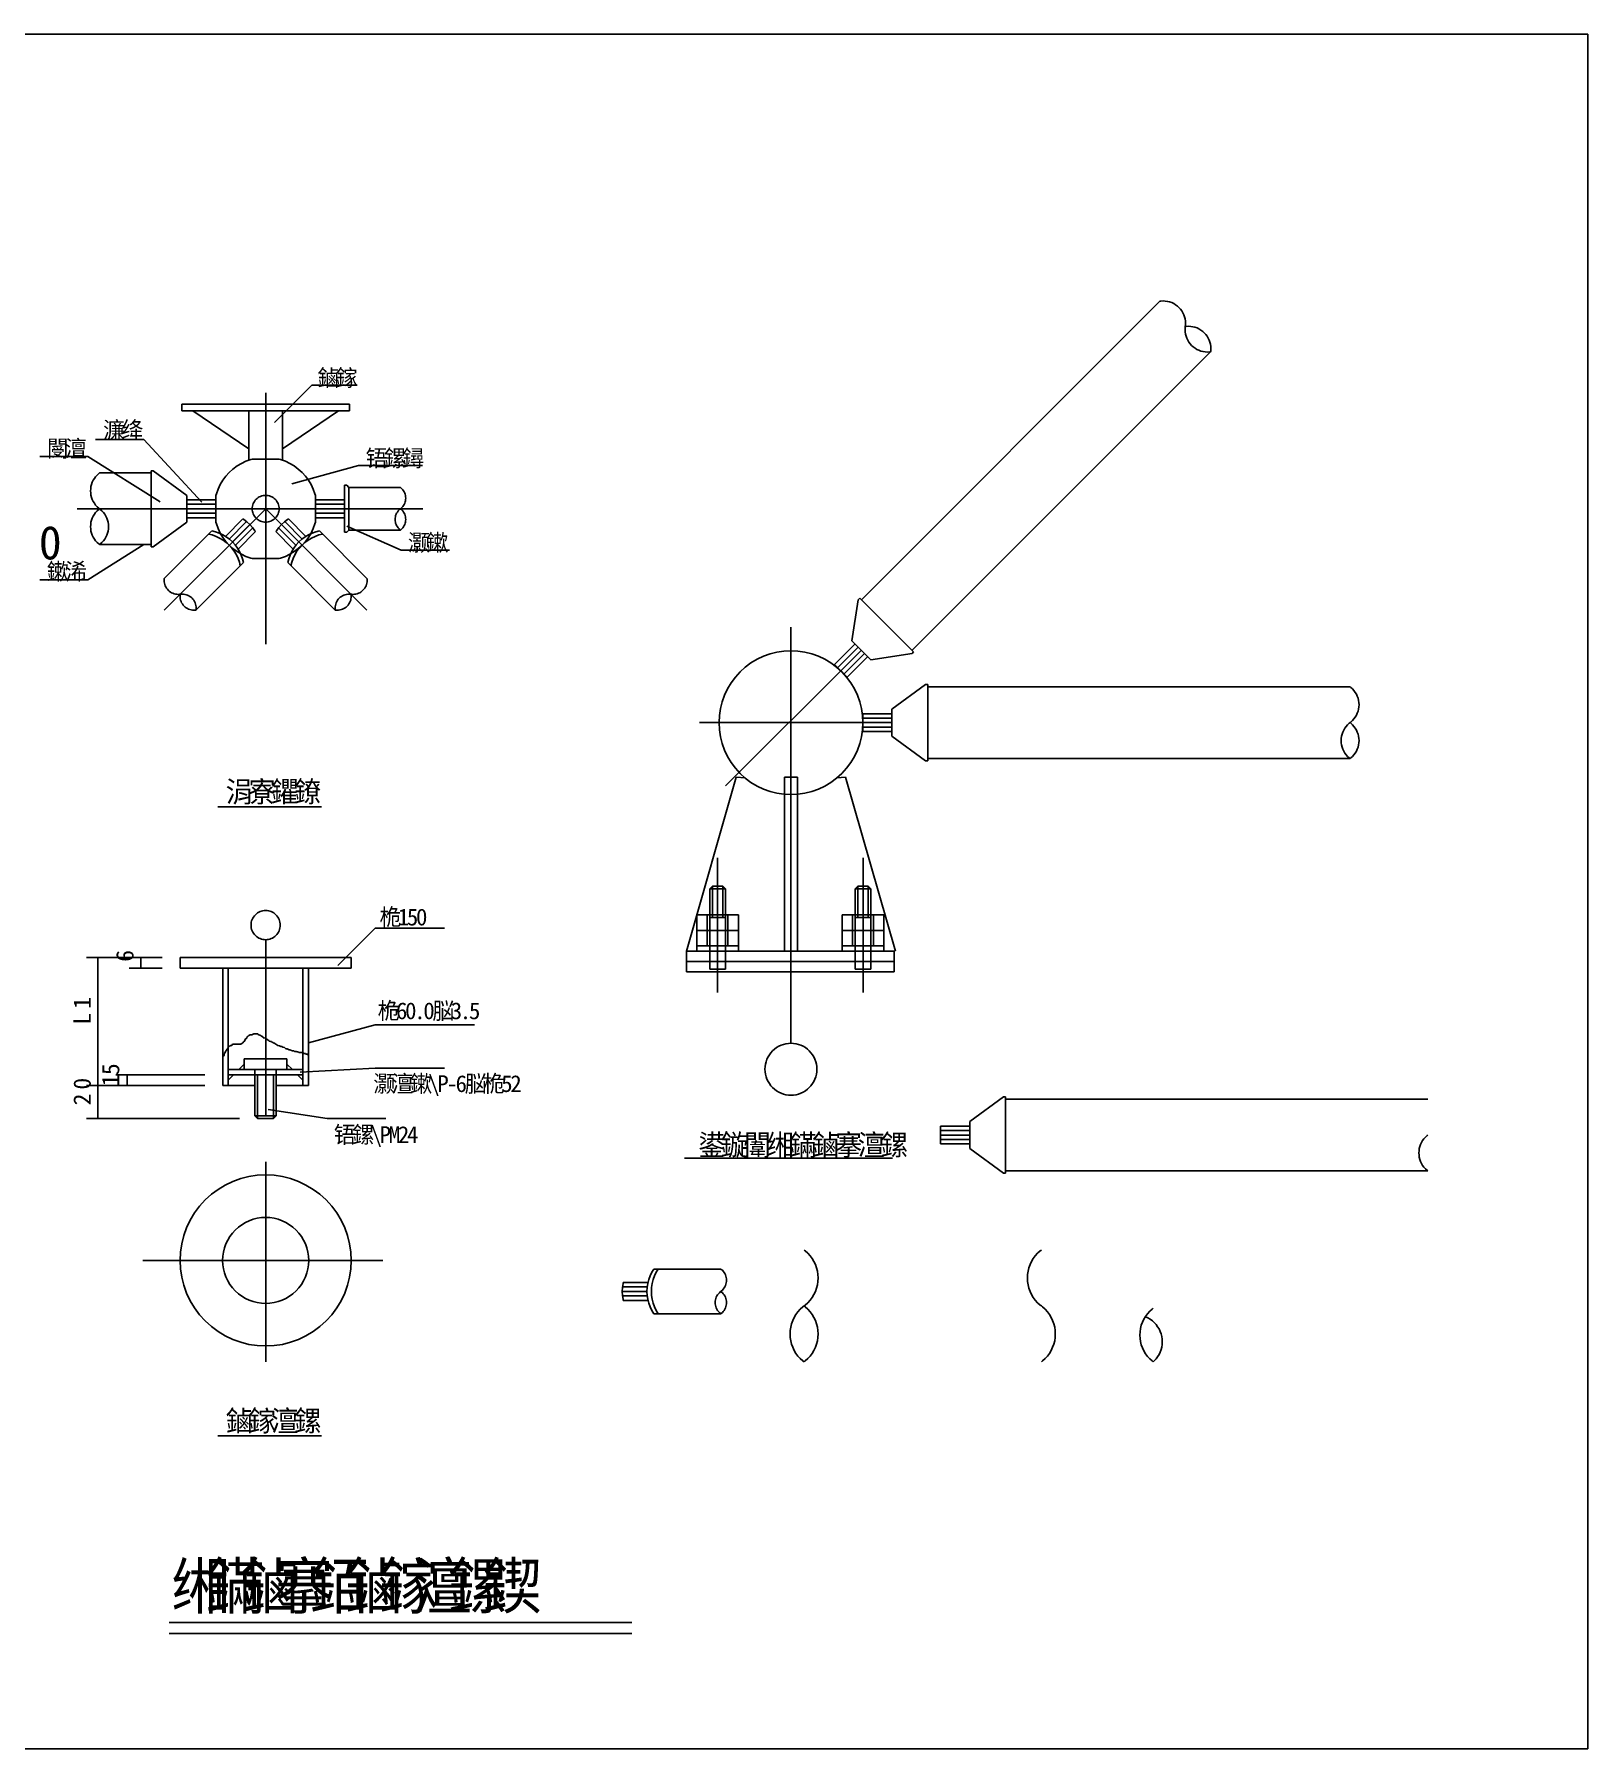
# Model space of a CAD drawing. Header units: metres. Extents: x 0 to 420, y 0 to 297.
# Drawn here: x 151 to 420, y 0 to 297 of the extents above; entities that cross this region are included whole.
import ezdxf

# ---------------------------------------------------------------- set-up
doc = ezdxf.new("R2010")
doc.units = ezdxf.units.M

msp = doc.modelspace()

# ---------------------------------------------------------------- linework, layer by layer
for p, q in [((420, 297), (0, 297)), ((420, 0), (420, 297)), ((345.93, 250.76), (294.22, 199.05)), ((354.7, 241.99), (303, 190.28)), ((191.07, 234.86), (191.07, 191.37)), ((192.6, 229.73), (199.07, 236.2)), ((199.07, 236.2), (206.92, 236.2)), ((176.53, 232.92), (205.6, 232.92)), ((176.53, 232.92), (176.53, 231.76)), ((176.53, 231.76), (205.6, 231.76)), ((178.47, 231.76), (188.16, 225.17)), ((188.16, 231.76), (188.16, 223.23)), ((203.66, 231.76), (193.97, 225.17)), ((193.97, 231.76), (193.97, 223.23)), ((205.6, 232.92), (205.6, 231.76)), ((169.98, 226.79), (161.62, 226.79)), ((180.02, 215.97), (169.98, 226.79)), ((160.3, 223.84), (151.95, 223.84)), ((172.81, 215.98), (160.3, 223.84)), ((188.74, 223.41), (193.39, 223.41)), ((162.3, 221), (171.22, 221)), ((171.22, 208.21), (171.22, 221.39)), ((171.22, 221.39), (171.6, 221.39)), ((171.6, 221.39), (177.42, 217.13)), ((195.59, 219.15), (207.14, 222.28)), ((207.14, 222.28), (218.22, 222.28)), ((177.42, 212.48), (177.42, 217.13)), ((182.46, 212.48), (182.46, 217.13)), ((199.67, 212.48), (199.67, 217.13)), ((204.71, 210.73), (204.71, 218.87)), ((205.1, 218.87), (204.71, 218.87)), ((205.1, 218.87), (205.49, 218.48)), ((205.49, 211.12), (205.49, 218.48)), ((205.49, 218.48), (214.4, 218.48)), ((158.42, 214.8), (218.28, 214.8)), ((191.07, 214.8), (173.52, 197.26)), ((182.46, 216.35), (177.42, 216.35)), ((182.46, 215.58), (177.42, 215.58)), ((182.46, 214.8), (177.42, 214.8)), ((182.46, 214.03), (177.42, 214.03)), ((191.07, 214.8), (208.61, 197.26)), ((199.67, 216.35), (204.71, 216.35)), ((199.67, 215.58), (204.71, 215.58)), ((199.67, 214.8), (204.71, 214.8)), ((199.67, 214.03), (204.71, 214.03)), ((171.6, 208.21), (177.42, 212.48)), ((181.75, 210.96), (173.52, 202.74)), ((182.46, 213.25), (177.42, 213.25)), ((187.11, 213.04), (184.09, 210.02)), ((187.75, 212.58), (184.73, 209.56)), ((188.32, 212.06), (185.31, 209.05)), ((188.84, 211.48), (185.83, 208.47)), ((193.29, 211.48), (196.3, 208.47)), ((193.81, 212.06), (196.82, 209.05)), ((194.38, 212.58), (197.4, 209.56)), ((195.02, 213.04), (198.04, 210.02)), ((199.67, 213.25), (204.71, 213.25)), ((200.38, 210.96), (208.61, 202.74)), ((205.1, 211.79), (214.52, 207.65)), ((205.49, 211.12), (205.1, 210.73)), ((205.49, 211.12), (214.4, 211.12)), ((169.98, 208.6), (160.3, 202.52)), ((162.3, 208.6), (171.22, 208.6)), ((171.22, 208.21), (171.6, 208.21)), ((189.3, 210.84), (186.28, 207.83)), ((192.83, 210.84), (195.85, 207.83)), ((205.1, 210.73), (204.71, 210.73)), ((187.23, 205.48), (179, 197.26)), ((188.74, 206.19), (193.39, 206.19)), ((194.9, 205.48), (203.13, 197.26)), ((214.52, 207.65), (222.89, 207.65)), ((160.3, 202.52), (151.95, 202.52)), ((293.68, 199.05), (292.58, 191.93)), ((293.95, 199.33), (293.68, 199.05)), ((303.27, 190.01), (293.95, 199.33)), ((282.03, 194.28), (282.03, 122.21)), ((289.56, 187.82), (293.13, 191.38)), ((290.11, 187.27), (293.68, 190.83)), ((290.66, 186.72), (294.22, 190.28)), ((295.87, 188.64), (292.58, 191.93)), ((270.72, 166.78), (292.66, 188.72)), ((291.76, 185.62), (289.56, 187.82)), ((291.21, 186.17), (294.77, 189.73)), ((291.76, 185.62), (295.32, 189.19)), ((303, 189.73), (295.87, 188.64)), ((303.27, 190.01), (303, 189.73)), ((305.33, 184.34), (299.52, 180.07)), ((305.72, 184.34), (305.33, 184.34)), ((305.72, 171.16), (305.72, 184.34)), ((378.85, 183.95), (305.72, 183.95)), ((294.48, 179.3), (299.52, 179.3)), ((294.48, 176.2), (294.48, 179.3)), ((294.48, 178.52), (299.52, 178.52)), ((299.52, 175.42), (299.52, 180.07)), ((266.17, 177.75), (297.21, 177.75)), ((294.48, 177.75), (299.52, 177.75)), ((294.48, 176.97), (299.52, 176.97)), ((294.48, 176.2), (299.52, 176.2)), ((305.33, 171.16), (299.52, 175.42)), ((305.72, 171.16), (305.33, 171.16)), ((378.85, 171.55), (305.72, 171.55)), ((272.57, 168.3), (263.93, 138.17)), ((272.57, 168.3), (274.08, 168.17)), ((280.9, 138.17), (280.9, 168.3)), ((283.16, 168.3), (280.9, 168.3)), ((283.16, 138.17), (283.16, 168.3)), ((291.49, 168.3), (289.98, 168.17)), ((291.49, 168.3), (300.13, 138.17)), ((182.79, 163.14), (200.74, 163.14)), ((269.32, 154.36), (269.32, 130.98)), ((294.51, 154.36), (294.51, 130.98)), ((268.42, 149.42), (267.97, 148.97)), ((267.97, 148.97), (267.97, 144.47)), ((267.97, 148.97), (270.67, 148.97)), ((268.42, 144.02), (268.42, 149.42)), ((268.42, 149.42), (270.22, 149.42)), ((270.22, 149.42), (270.22, 144.02)), ((270.22, 149.42), (270.67, 148.97)), ((270.67, 148.97), (270.67, 144.47)), ((293.61, 149.42), (293.16, 148.97)), ((293.16, 144.47), (293.16, 148.97)), ((293.16, 148.97), (295.86, 148.97)), ((293.61, 149.42), (295.41, 149.42)), ((293.61, 144.02), (293.61, 149.42)), ((295.41, 149.42), (295.41, 144.02)), ((295.41, 149.42), (295.86, 148.97)), ((295.86, 148.97), (295.86, 144.47)), ((265.73, 138.17), (265.73, 144.47)), ((265.73, 144.47), (272.92, 144.47)), ((267.52, 144.47), (267.52, 139.07)), ((267.97, 144.47), (267.97, 135.02)), ((267.97, 144.02), (270.67, 144.02)), ((270.67, 135.02), (270.67, 144.47)), ((271.12, 144.47), (271.12, 139.07)), ((272.92, 144.47), (272.92, 138.17)), ((290.91, 144.47), (290.91, 138.17)), ((290.91, 144.47), (298.11, 144.47)), ((292.71, 144.47), (292.71, 139.07)), ((293.16, 144.47), (293.16, 135.02)), ((293.16, 144.02), (295.86, 144.02)), ((295.86, 135.02), (295.86, 144.47)), ((296.31, 144.47), (296.31, 139.07)), ((298.11, 144.47), (298.11, 138.17)), ((191.07, 140.14), (191.07, 109.63)), ((203.54, 135.69), (210.01, 142.16)), ((210.01, 142.16), (222.03, 142.16)), ((265.73, 141.77), (272.92, 141.77)), ((290.91, 141.77), (298.11, 141.77)), ((169.43, 137.08), (160.03, 137.08)), ((162.03, 137.08), (162.03, 114.89)), ((173.12, 137.08), (167.43, 137.08)), ((169.43, 137.08), (169.43, 135.23)), ((176.28, 137.08), (176.28, 135.23)), ((179.97, 137.08), (176.28, 137.08)), ((179.97, 137.08), (202.16, 137.08)), ((202.16, 137.08), (205.85, 137.08)), ((205.85, 137.08), (205.85, 135.23)), ((263.93, 138.17), (299.91, 138.17)), ((263.93, 138.17), (263.93, 136.37)), ((265.73, 139.07), (272.92, 139.07)), ((290.91, 139.07), (298.11, 139.07)), ((299.91, 138.17), (299.91, 136.37)), ((173.12, 135.23), (167.43, 135.23)), ((176.28, 135.23), (179.97, 135.23)), ((179.97, 135.23), (202.16, 135.23)), ((183.67, 135.23), (183.67, 114.89)), ((184.6, 135.23), (184.6, 121.36)), ((197.53, 135.23), (197.53, 120.44)), ((198.46, 114.89), (198.46, 135.23)), ((205.85, 135.23), (202.16, 135.23)), ((299.91, 136.37), (263.93, 136.37)), ((263.93, 136.37), (263.93, 134.57)), ((263.93, 134.57), (299.91, 134.57)), ((267.97, 135.02), (270.67, 135.02)), ((293.16, 135.02), (295.86, 135.02)), ((299.91, 134.57), (299.91, 136.37)), ((198.46, 122.29), (210.01, 125.41)), ((210.01, 125.41), (227.21, 125.41)), ((184.94, 121.75), (185.04, 121.84)), ((185.04, 121.84), (185.23, 121.84)), ((185.23, 121.84), (185.32, 122.03)), ((185.32, 122.03), (186.84, 122.03)), ((186.84, 122.13), (187.03, 122.22)), ((186.84, 122.03), (186.84, 122.13)), ((187.03, 122.22), (187.13, 122.32)), ((187.13, 122.32), (187.22, 122.41)), ((187.22, 122.41), (187.32, 122.51)), ((187.32, 122.51), (187.51, 122.79)), ((187.51, 122.79), (187.6, 122.98)), ((187.6, 122.98), (187.79, 123.08)), ((187.79, 123.08), (187.89, 123.36)), ((187.89, 123.36), (187.98, 123.36)), ((187.98, 123.36), (188.17, 123.55)), ((188.17, 123.55), (188.36, 123.65)), ((188.36, 123.65), (188.65, 123.65)), ((188.65, 123.65), (189.03, 123.84)), ((189.03, 123.84), (189.69, 123.84)), ((189.69, 123.84), (189.79, 123.74)), ((189.79, 123.74), (190.17, 123.55)), ((190.17, 123.55), (190.26, 123.55)), ((190.26, 123.55), (190.36, 123.46)), ((190.36, 123.46), (190.45, 123.36)), ((190.45, 123.36), (190.55, 123.36)), ((190.55, 123.36), (190.64, 123.17)), ((190.64, 123.17), (190.83, 123.17)), ((190.83, 123.17), (191.02, 123.08)), ((191.02, 123.08), (191.12, 122.98)), ((191.12, 122.98), (191.3, 122.89)), ((191.3, 122.89), (191.4, 122.79)), ((191.4, 122.79), (191.59, 122.7)), ((191.59, 122.7), (191.68, 122.6)), ((191.68, 122.6), (191.88, 122.51)), ((191.88, 122.51), (192.07, 122.51)), ((192.07, 122.51), (192.16, 122.41)), ((192.16, 122.41), (192.35, 122.32)), ((192.35, 122.32), (192.45, 122.22)), ((192.45, 122.22), (192.64, 122.22)), ((192.64, 122.22), (192.73, 122.13)), ((192.73, 122.13), (192.82, 122.03)), ((192.82, 122.03), (193.02, 121.94)), ((193.02, 121.94), (193.2, 121.84)), ((193.2, 121.84), (193.49, 121.75)), ((183.71, 119.94), (183.8, 120.04)), ((183.8, 120.04), (183.9, 120.23)), ((183.9, 120.42), (183.99, 120.51)), ((183.9, 120.23), (183.9, 120.42)), ((183.99, 120.51), (184.09, 120.8)), ((184.09, 120.8), (184.28, 120.99)), ((184.28, 120.99), (184.28, 121.08)), ((184.28, 121.08), (184.37, 121.08)), ((184.37, 121.18), (184.47, 121.27)), ((184.37, 121.08), (184.37, 121.18)), ((184.47, 121.27), (184.56, 121.46)), ((184.56, 121.46), (184.66, 121.56)), ((184.6, 121.36), (184.6, 114.89)), ((184.66, 121.56), (184.75, 121.65)), ((184.75, 121.65), (184.85, 121.75)), ((184.85, 121.75), (184.94, 121.75)), ((187.37, 119.52), (194.76, 119.52)), ((187.37, 117.67), (187.37, 119.52)), ((193.49, 121.75), (193.68, 121.65)), ((193.68, 121.65), (193.87, 121.65)), ((193.87, 121.65), (194.06, 121.56)), ((194.06, 121.56), (194.34, 121.46)), ((194.34, 121.46), (194.44, 121.37)), ((194.44, 121.37), (194.54, 121.27)), ((194.54, 121.27), (194.82, 121.27)), ((194.76, 119.52), (194.76, 117.67)), ((194.82, 121.27), (195.11, 121.08)), ((195.11, 121.08), (195.29, 121.08)), ((195.29, 121.08), (195.39, 120.99)), ((195.39, 120.99), (195.48, 120.99)), ((195.48, 120.99), (195.58, 120.89)), ((195.58, 120.89), (195.96, 120.89)), ((195.96, 120.89), (196.05, 120.8)), ((196.05, 120.8), (196.34, 120.8)), ((196.34, 120.8), (196.53, 120.7)), ((196.53, 120.7), (196.72, 120.7)), ((196.72, 120.7), (196.81, 120.61)), ((196.81, 120.61), (197.38, 120.61)), ((197.38, 120.61), (197.38, 120.51)), ((197.38, 120.51), (197.67, 120.51)), ((197.53, 120.44), (197.53, 114.89)), ((197.67, 120.51), (197.67, 120.42)), ((197.67, 120.42), (197.95, 120.42)), ((197.95, 120.42), (198.05, 120.32)), ((198.05, 120.32), (198.33, 120.32)), ((198.33, 120.32), (198.33, 120.23)), ((198.33, 120.23), (198.43, 120.23)), ((180.52, 116.74), (165.11, 116.74)), ((167.11, 116.74), (167.11, 114.89)), ((184.6, 117.67), (197.53, 117.67)), ((185.52, 116.74), (184.6, 115.82)), ((184.6, 116.74), (188.29, 116.74)), ((187.37, 118.59), (186.44, 117.67)), ((188.29, 116.74), (189.22, 116.74)), ((189.22, 117.67), (189.22, 109.63)), ((189.68, 116.74), (189.22, 116.74)), ((189.22, 116.74), (189.68, 116.74)), ((189.68, 116.74), (189.68, 109.17)), ((189.68, 116.74), (192.91, 116.74)), ((192.45, 116.74), (192.45, 109.17)), ((192.91, 117.67), (192.91, 109.63)), ((193.84, 116.74), (192.91, 116.74)), ((193.84, 116.74), (197.53, 116.74)), ((194.76, 118.59), (195.69, 117.67)), ((196.61, 116.74), (197.53, 115.82)), ((197.07, 117.2), (210.01, 117.87)), ((210.01, 117.87), (222.03, 117.87)), ((168.04, 114.89), (160.03, 114.89)), ((168.04, 114.89), (160.03, 114.89)), ((162.03, 114.89), (162.03, 109.17)), ((180.52, 114.89), (165.11, 114.89)), ((183.67, 114.89), (188.29, 114.89)), ((188.29, 114.89), (189.22, 114.89)), ((192.91, 114.89), (193.84, 114.89)), ((193.84, 114.89), (198.46, 114.89)), ((318.81, 112.9), (312.99, 108.64)), ((319.19, 112.9), (318.81, 112.9)), ((319.19, 99.72), (319.19, 112.9)), ((191.53, 110.74), (201.69, 109.17)), ((392.32, 112.52), (319.19, 112.52)), ((186.53, 109.17), (160.03, 109.17)), ((192.91, 109.63), (189.22, 109.63)), ((189.68, 109.17), (189.22, 109.63)), ((192.45, 109.17), (189.68, 109.17)), ((192.45, 109.17), (192.91, 109.63)), ((201.69, 109.17), (211.86, 109.17)), ((307.95, 107.86), (312.99, 107.86)), ((307.95, 104.76), (307.95, 107.86)), ((307.95, 107.09), (312.99, 107.09)), ((312.99, 103.99), (312.99, 108.64)), ((307.95, 106.31), (312.99, 106.31)), ((307.95, 105.54), (312.99, 105.54)), ((307.95, 104.76), (312.99, 104.76)), ((318.81, 99.72), (312.99, 103.99)), ((191.07, 101.68), (191.07, 67.02)), ((263.59, 102.3), (299.62, 102.3)), ((319.19, 99.72), (318.81, 99.72)), ((392.32, 100.11), (319.19, 100.11)), ((169.8, 84.58), (211.37, 84.58)), ((253, 80.78), (257.27, 80.78)), ((258.26, 83.1), (269.89, 83.1)), ((252.83, 79.22), (257.1, 79.22)), ((252.87, 80), (257.14, 80)), ((252.87, 78.45), (257.14, 78.45)), ((253, 77.67), (257.27, 77.67)), ((258.26, 75.35), (269.89, 75.35)), ((182.79, 54.18), (200.74, 54.18)), ((174.35, 21.88), (254.45, 21.88)), ((174.35, 19.97), (254.45, 19.97)), ((0, 0), (420, 0))]:
    msp.add_line(p, q)
for points in [[(350.32, 246.38), (350.34, 246.54), (350.36, 246.92), (350.34, 247.3), (350.28, 247.68), (350.19, 248.05), (350.06, 248.41), (349.9, 248.75), (349.7, 249.08), (349.48, 249.38), (349.22, 249.67), (348.94, 249.92), (348.63, 250.15), (348.31, 250.34), (347.96, 250.51), (347.61, 250.63), (347.24, 250.73), (346.86, 250.78), (346.48, 250.8), (346.1, 250.78), (345.93, 250.76)], [(350.32, 246.38), (350.3, 246.21), (350.28, 245.83), (350.3, 245.45), (350.35, 245.07), (350.45, 244.7), (350.57, 244.34), (350.74, 244), (350.93, 243.67), (351.16, 243.37), (351.42, 243.09), (351.7, 242.83), (352, 242.61), (352.33, 242.41), (352.67, 242.25), (353.03, 242.12), (353.4, 242.03), (353.78, 241.97), (354.16, 241.95), (354.54, 241.97), (354.7, 241.99)], [(354.7, 241.99), (354.72, 242.16), (354.74, 242.54), (354.72, 242.92), (354.67, 243.3), (354.58, 243.66), (354.45, 244.02), (354.29, 244.37), (354.09, 244.69), (353.86, 245), (353.61, 245.28), (353.33, 245.54), (353.02, 245.76), (352.69, 245.96), (352.35, 246.12), (351.99, 246.25), (351.62, 246.34), (351.25, 246.4), (350.87, 246.42), (350.49, 246.4), (350.32, 246.38)], [(188.74, 223.41), (188.48, 223.33), (187.65, 223.04), (186.86, 222.67), (186.11, 222.22), (185.41, 221.69), (184.76, 221.11), (184.17, 220.46), (183.65, 219.76), (183.2, 219), (182.83, 218.21), (182.53, 217.39), (182.46, 217.13)], [(199.67, 217.13), (199.6, 217.39), (199.3, 218.21), (198.93, 219), (198.48, 219.76), (197.96, 220.46), (197.37, 221.11), (196.72, 221.69), (196.02, 222.22), (195.27, 222.67), (194.48, 223.04), (193.65, 223.33), (193.39, 223.41)], [(162.3, 221), (162.17, 220.9), (161.88, 220.64), (161.63, 220.36), (161.4, 220.06), (161.21, 219.73), (161.04, 219.39), (160.92, 219.03), (160.82, 218.66), (160.77, 218.28), (160.75, 217.9), (160.77, 217.52), (160.82, 217.15), (160.92, 216.78), (161.04, 216.42), (161.21, 216.08), (161.4, 215.75), (161.63, 215.44), (161.88, 215.16), (162.17, 214.91), (162.3, 214.8)], [(193.39, 214.8), (193.38, 215.03), (193.35, 215.26), (193.29, 215.48), (193.21, 215.69), (193.12, 215.9), (193, 216.09), (192.86, 216.28), (192.71, 216.45), (192.54, 216.6), (192.36, 216.74), (192.16, 216.85), (191.96, 216.95), (191.74, 217.03), (191.52, 217.08), (191.29, 217.12), (191.07, 217.13), (190.84, 217.12), (190.61, 217.08), (190.39, 217.03), (190.17, 216.95), (189.97, 216.85), (189.77, 216.74), (189.59, 216.6), (189.42, 216.45), (189.27, 216.28), (189.13, 216.09), (189.01, 215.9), (188.92, 215.69), (188.84, 215.48), (188.78, 215.26), (188.75, 215.03), (188.74, 214.8), (188.75, 214.57), (188.78, 214.35), (188.84, 214.13), (188.92, 213.91), (189.01, 213.71), (189.13, 213.51), (189.27, 213.33), (189.42, 213.16), (189.59, 213), (189.77, 212.87), (189.97, 212.75), (190.17, 212.65), (190.39, 212.58), (190.61, 212.52), (190.84, 212.49), (191.07, 212.48), (191.29, 212.49), (191.52, 212.52), (191.74, 212.58), (191.96, 212.65), (192.16, 212.75), (192.36, 212.87), (192.54, 213), (192.71, 213.16), (192.86, 213.33), (193, 213.51), (193.12, 213.71), (193.21, 213.91), (193.29, 214.13), (193.35, 214.35), (193.38, 214.57), (193.39, 214.8)], [(214.4, 214.8), (214.48, 214.86), (214.65, 215.02), (214.8, 215.18), (214.94, 215.36), (215.05, 215.56), (215.15, 215.76), (215.22, 215.98), (215.28, 216.19), (215.31, 216.42), (215.32, 216.64), (215.31, 216.87), (215.28, 217.09), (215.22, 217.31), (215.15, 217.52), (215.05, 217.73), (214.94, 217.92), (214.8, 218.1), (214.65, 218.27), (214.48, 218.42), (214.4, 218.48)], [(162.3, 214.8), (162.17, 214.7), (161.88, 214.44), (161.63, 214.16), (161.4, 213.85), (161.21, 213.53), (161.04, 213.18), (160.92, 212.83), (160.82, 212.46), (160.77, 212.08), (160.75, 211.7), (160.77, 211.32), (160.82, 210.94), (160.92, 210.58), (161.04, 210.22), (161.21, 209.87), (161.4, 209.55), (161.63, 209.24), (161.88, 208.96), (162.17, 208.7), (162.3, 208.6)], [(162.3, 208.6), (162.43, 208.7), (162.72, 208.96), (162.97, 209.24), (163.2, 209.55), (163.39, 209.87), (163.56, 210.22), (163.68, 210.58), (163.78, 210.94), (163.83, 211.32), (163.85, 211.7), (163.83, 212.08), (163.78, 212.46), (163.68, 212.83), (163.56, 213.18), (163.39, 213.53), (163.2, 213.85), (162.97, 214.16), (162.72, 214.44), (162.43, 214.7), (162.3, 214.8)], [(214.4, 214.8), (214.32, 214.74), (214.16, 214.59), (214, 214.42), (213.87, 214.24), (213.75, 214.05), (213.66, 213.84), (213.58, 213.63), (213.53, 213.41), (213.49, 213.19), (213.48, 212.96), (213.49, 212.74), (213.53, 212.51), (213.58, 212.29), (213.66, 212.08), (213.75, 211.88), (213.87, 211.68), (214, 211.5), (214.16, 211.33), (214.32, 211.18), (214.4, 211.12)], [(214.4, 211.12), (214.48, 211.18), (214.65, 211.33), (214.8, 211.5), (214.94, 211.68), (215.05, 211.88), (215.15, 212.08), (215.22, 212.29), (215.28, 212.51), (215.31, 212.74), (215.32, 212.96), (215.31, 213.19), (215.28, 213.41), (215.22, 213.63), (215.15, 213.84), (215.05, 214.05), (214.94, 214.24), (214.8, 214.42), (214.65, 214.59), (214.48, 214.74), (214.4, 214.8)], [(187.23, 205.48), (187.07, 206.11), (186.84, 206.76), (186.54, 207.39), (186.18, 207.98), (185.77, 208.53), (185.31, 209.05), (184.8, 209.51), (184.24, 209.92), (183.65, 210.28), (183.02, 210.57), (182.37, 210.81), (181.75, 210.96)], [(182.46, 212.48), (182.53, 212.21), (182.83, 211.39), (183.2, 210.6), (183.65, 209.85), (184.17, 209.15), (184.76, 208.5), (185.41, 207.91), (186.11, 207.39), (186.86, 206.94), (187.65, 206.56), (188.48, 206.27), (188.74, 206.19)], [(189.3, 210.84), (189.2, 210.99), (188.79, 211.55), (188.32, 212.06), (187.81, 212.52), (187.26, 212.94), (187.11, 213.04)], [(195.02, 213.04), (194.87, 212.94), (194.32, 212.52), (193.81, 212.06), (193.34, 211.55), (192.93, 210.99), (192.83, 210.84)], [(193.39, 206.19), (193.65, 206.27), (194.48, 206.56), (195.27, 206.94), (196.02, 207.39), (196.72, 207.91), (197.37, 208.5), (197.96, 209.15), (198.48, 209.85), (198.93, 210.6), (199.3, 211.39), (199.6, 212.21), (199.67, 212.48)], [(200.38, 210.96), (199.76, 210.81), (199.11, 210.57), (198.48, 210.28), (197.89, 209.92), (197.33, 209.51), (196.82, 209.05), (196.36, 208.53), (195.95, 207.98), (195.59, 207.39), (195.29, 206.76), (195.06, 206.11), (194.9, 205.48)], [(186.68, 204.93), (186.52, 205.56), (186.29, 206.21), (185.99, 206.84), (185.64, 207.43), (185.22, 207.99), (184.76, 208.5), (184.25, 208.96), (183.69, 209.37), (183.1, 209.73), (182.48, 210.02), (181.83, 210.26), (181.2, 210.42)], [(200.93, 210.42), (200.3, 210.26), (199.65, 210.02), (199.03, 209.73), (198.44, 209.37), (197.88, 208.96), (197.37, 208.5), (196.91, 207.99), (196.49, 207.43), (196.14, 206.84), (195.84, 206.21), (195.61, 205.56), (195.45, 204.93)], [(173.52, 202.74), (173.51, 202.64), (173.5, 202.4), (173.51, 202.16), (173.54, 201.93), (173.6, 201.7), (173.68, 201.47), (173.78, 201.26), (173.91, 201.05), (174.05, 200.86), (174.21, 200.69), (174.38, 200.53), (174.57, 200.38), (174.78, 200.26), (174.99, 200.16), (175.22, 200.08), (175.45, 200.02), (175.68, 199.99), (175.92, 199.98), (176.16, 199.99), (176.26, 200)], [(205.87, 200), (205.97, 199.99), (206.21, 199.98), (206.45, 199.99), (206.68, 200.02), (206.91, 200.08), (207.14, 200.16), (207.35, 200.26), (207.56, 200.38), (207.75, 200.53), (207.92, 200.69), (208.08, 200.86), (208.22, 201.05), (208.35, 201.26), (208.45, 201.47), (208.53, 201.7), (208.59, 201.93), (208.62, 202.16), (208.63, 202.4), (208.62, 202.64), (208.61, 202.74)], [(176.26, 200), (176.25, 199.89), (176.24, 199.66), (176.25, 199.42), (176.29, 199.18), (176.34, 198.95), (176.42, 198.73), (176.52, 198.52), (176.65, 198.31), (176.79, 198.12), (176.95, 197.94), (177.12, 197.78), (177.32, 197.64), (177.52, 197.52), (177.73, 197.42), (177.96, 197.34), (178.19, 197.28), (178.42, 197.25), (178.66, 197.23), (178.9, 197.25), (179, 197.26)], [(179, 197.26), (179.02, 197.36), (179.03, 197.6), (179.02, 197.84), (178.98, 198.07), (178.92, 198.3), (178.84, 198.53), (178.74, 198.74), (178.62, 198.95), (178.48, 199.14), (178.32, 199.31), (178.14, 199.47), (177.95, 199.62), (177.75, 199.74), (177.53, 199.84), (177.31, 199.92), (177.08, 199.98), (176.84, 200.01), (176.61, 200.02), (176.37, 200.01), (176.26, 200)], [(205.87, 200), (205.76, 200.01), (205.52, 200.02), (205.29, 200.01), (205.05, 199.98), (204.82, 199.92), (204.6, 199.84), (204.38, 199.74), (204.18, 199.62), (203.99, 199.47), (203.81, 199.31), (203.65, 199.14), (203.51, 198.95), (203.39, 198.74), (203.29, 198.53), (203.21, 198.3), (203.15, 198.07), (203.11, 197.84), (203.1, 197.6), (203.11, 197.36), (203.13, 197.26)], [(203.13, 197.26), (203.23, 197.25), (203.47, 197.23), (203.71, 197.25), (203.94, 197.28), (204.17, 197.34), (204.4, 197.42), (204.61, 197.52), (204.81, 197.64), (205.01, 197.78), (205.18, 197.94), (205.34, 198.12), (205.48, 198.31), (205.61, 198.52), (205.71, 198.73), (205.79, 198.95), (205.84, 199.18), (205.88, 199.42), (205.89, 199.66), (205.88, 199.89), (205.87, 200)], [(294.48, 177.75), (294.42, 178.97), (294.24, 180.18), (293.94, 181.36), (293.53, 182.51), (293.01, 183.62), (292.38, 184.67), (291.65, 185.65), (290.83, 186.55), (289.93, 187.37), (288.94, 188.1), (287.9, 188.73), (286.79, 189.25), (285.64, 189.66), (284.46, 189.96), (283.25, 190.14), (282.03, 190.2), (280.81, 190.14), (279.6, 189.96), (278.41, 189.66), (277.26, 189.25), (276.16, 188.73), (275.11, 188.1), (274.13, 187.37), (273.23, 186.55), (272.4, 185.65), (271.68, 184.67), (271.05, 183.62), (270.53, 182.51), (270.11, 181.36), (269.82, 180.18), (269.64, 178.97), (269.58, 177.75), (269.64, 176.53), (269.82, 175.32), (270.11, 174.13), (270.53, 172.98), (271.05, 171.88), (271.68, 170.83), (272.4, 169.85), (273.23, 168.95), (274.13, 168.13), (275.11, 167.4), (276.16, 166.77), (277.26, 166.25), (278.41, 165.84), (279.6, 165.54), (280.81, 165.36), (282.03, 165.3), (283.25, 165.36), (284.46, 165.54), (285.64, 165.84), (286.79, 166.25), (287.9, 166.77), (288.94, 167.4), (289.93, 168.13), (290.83, 168.95), (291.65, 169.85), (292.38, 170.83), (293.01, 171.88), (293.53, 172.98), (293.94, 174.13), (294.24, 175.32), (294.42, 176.53), (294.48, 177.75)], [(378.85, 177.75), (378.98, 177.85), (379.26, 178.11), (379.52, 178.39), (379.74, 178.7), (379.94, 179.02), (380.1, 179.37), (380.23, 179.72), (380.32, 180.09), (380.38, 180.47), (380.4, 180.85), (380.38, 181.23), (380.32, 181.61), (380.23, 181.98), (380.1, 182.33), (379.94, 182.68), (379.74, 183), (379.52, 183.31), (379.26, 183.59), (378.98, 183.85), (378.85, 183.95)], [(378.85, 177.75), (378.71, 177.64), (378.43, 177.39), (378.18, 177.11), (377.95, 176.8), (377.75, 176.47), (377.59, 176.13), (377.46, 175.77), (377.37, 175.4), (377.31, 175.03), (377.3, 174.65), (377.31, 174.27), (377.37, 173.89), (377.46, 173.52), (377.59, 173.16), (377.75, 172.82), (377.95, 172.49), (378.18, 172.19), (378.43, 171.91), (378.71, 171.65), (378.85, 171.55)], [(378.85, 171.55), (378.98, 171.65), (379.26, 171.91), (379.52, 172.19), (379.74, 172.49), (379.94, 172.82), (380.1, 173.16), (380.23, 173.52), (380.32, 173.89), (380.38, 174.27), (380.4, 174.65), (380.38, 175.03), (380.32, 175.4), (380.23, 175.77), (380.1, 176.13), (379.94, 176.47), (379.74, 176.8), (379.52, 177.11), (379.26, 177.39), (378.98, 177.64), (378.85, 177.75)], [(193.6, 142.67), (193.58, 142.92), (193.55, 143.17), (193.49, 143.41), (193.4, 143.64), (193.3, 143.87), (193.17, 144.08), (193.02, 144.28), (192.85, 144.46), (192.67, 144.63), (192.47, 144.78), (192.26, 144.91), (192.03, 145.01), (191.8, 145.1), (191.56, 145.16), (191.31, 145.19), (191.07, 145.21), (190.82, 145.19), (190.57, 145.16), (190.33, 145.1), (190.1, 145.01), (189.87, 144.91), (189.66, 144.78), (189.46, 144.63), (189.28, 144.46), (189.11, 144.28), (188.96, 144.08), (188.83, 143.87), (188.73, 143.64), (188.64, 143.41), (188.58, 143.17), (188.55, 142.92), (188.53, 142.67), (188.55, 142.43), (188.58, 142.18), (188.64, 141.94), (188.73, 141.71), (188.83, 141.48), (188.96, 141.27), (189.11, 141.07), (189.28, 140.88), (189.46, 140.72), (189.66, 140.57), (189.87, 140.44), (190.1, 140.34), (190.33, 140.25), (190.57, 140.19), (190.82, 140.16), (191.07, 140.14), (191.31, 140.16), (191.56, 140.19), (191.8, 140.25), (192.03, 140.34), (192.26, 140.44), (192.47, 140.57), (192.67, 140.72), (192.85, 140.88), (193.02, 141.07), (193.17, 141.27), (193.3, 141.48), (193.4, 141.71), (193.49, 141.94), (193.55, 142.18), (193.58, 142.43), (193.6, 142.67)], [(286.53, 117.72), (286.5, 118.16), (286.44, 118.59), (286.33, 119.02), (286.18, 119.44), (285.99, 119.84), (285.77, 120.21), (285.5, 120.57), (285.21, 120.9), (284.88, 121.19), (284.53, 121.46), (284.15, 121.68), (283.75, 121.87), (283.33, 122.02), (282.91, 122.13), (282.47, 122.19), (282.03, 122.21), (281.59, 122.19), (281.15, 122.13), (280.72, 122.02), (280.31, 121.87), (279.91, 121.68), (279.53, 121.46), (279.18, 121.19), (278.85, 120.9), (278.55, 120.57), (278.29, 120.21), (278.06, 119.84), (277.87, 119.44), (277.72, 119.02), (277.62, 118.59), (277.55, 118.16), (277.53, 117.72), (277.55, 117.27), (277.62, 116.84), (277.72, 116.41), (277.87, 115.99), (278.06, 115.6), (278.29, 115.22), (278.55, 114.86), (278.85, 114.54), (279.18, 114.24), (279.53, 113.98), (279.91, 113.75), (280.31, 113.56), (280.72, 113.41), (281.15, 113.3), (281.59, 113.24), (282.03, 113.22), (282.47, 113.24), (282.91, 113.3), (283.33, 113.41), (283.75, 113.56), (284.15, 113.75), (284.53, 113.98), (284.88, 114.24), (285.21, 114.54), (285.5, 114.86), (285.77, 115.22), (285.99, 115.6), (286.18, 115.99), (286.33, 116.41), (286.44, 116.84), (286.5, 117.27), (286.53, 117.72)], [(392.32, 106.31), (392.19, 106.21), (391.91, 105.95), (391.65, 105.67), (391.42, 105.37), (391.23, 105.04), (391.06, 104.7), (390.94, 104.34), (390.84, 103.97), (390.79, 103.59), (390.77, 103.21), (390.79, 102.83), (390.84, 102.46), (390.94, 102.09), (391.06, 101.73), (391.23, 101.38), (391.42, 101.06), (391.65, 100.75), (391.91, 100.47), (392.19, 100.22), (392.32, 100.11)], [(205.88, 84.58), (205.81, 86.04), (205.6, 87.48), (205.24, 88.89), (204.75, 90.25), (204.13, 91.57), (203.38, 92.82), (202.52, 93.98), (201.54, 95.06), (200.46, 96.04), (199.3, 96.9), (198.05, 97.65), (196.74, 98.27), (195.37, 98.76), (193.96, 99.12), (192.52, 99.33), (191.07, 99.4), (189.61, 99.33), (188.17, 99.12), (186.76, 98.76), (185.39, 98.27), (184.08, 97.65), (182.83, 96.9), (181.67, 96.04), (180.59, 95.06), (179.61, 93.98), (178.75, 92.82), (178, 91.57), (177.38, 90.25), (176.89, 88.89), (176.53, 87.48), (176.32, 86.04), (176.25, 84.58), (176.32, 83.13), (176.53, 81.69), (176.89, 80.28), (177.38, 78.91), (178, 77.6), (178.75, 76.35), (179.61, 75.18), (180.59, 74.11), (181.67, 73.13), (182.83, 72.26), (184.08, 71.52), (185.39, 70.9), (186.76, 70.41), (188.17, 70.05), (189.61, 69.84), (191.07, 69.77), (192.52, 69.84), (193.96, 70.05), (195.37, 70.41), (196.74, 70.9), (198.05, 71.52), (199.3, 72.26), (200.46, 73.13), (201.54, 74.11), (202.52, 75.18), (203.38, 76.35), (204.13, 77.6), (204.75, 78.91), (205.24, 80.28), (205.6, 81.69), (205.81, 83.13), (205.88, 84.58)], [(198.52, 84.58), (198.48, 85.32), (198.37, 86.04), (198.2, 86.75), (197.95, 87.44), (197.64, 88.1), (197.26, 88.72), (196.83, 89.31), (196.33, 89.85), (195.79, 90.34), (195.2, 90.78), (194.58, 91.16), (193.92, 91.47), (193.23, 91.72), (192.52, 91.89), (191.8, 92), (191.07, 92.04), (190.33, 92), (189.61, 91.89), (188.9, 91.72), (188.21, 91.47), (187.55, 91.16), (186.93, 90.78), (186.34, 90.34), (185.8, 89.85), (185.3, 89.31), (184.87, 88.72), (184.49, 88.1), (184.18, 87.44), (183.93, 86.75), (183.76, 86.04), (183.65, 85.32), (183.61, 84.58), (183.65, 83.85), (183.76, 83.13), (183.93, 82.42), (184.18, 81.73), (184.49, 81.07), (184.87, 80.44), (185.3, 79.86), (185.8, 79.32), (186.34, 78.82), (186.93, 78.39), (187.55, 78.01), (188.21, 77.7), (188.9, 77.45), (189.61, 77.28), (190.33, 77.17), (191.07, 77.13), (191.8, 77.17), (192.52, 77.28), (193.23, 77.45), (193.92, 77.7), (194.58, 78.01), (195.2, 78.39), (195.79, 78.82), (196.33, 79.32), (196.83, 79.86), (197.26, 80.44), (197.64, 81.07), (197.95, 81.73), (198.2, 82.42), (198.37, 83.13), (198.48, 83.85), (198.52, 84.58)], [(284.3, 76.7), (284.51, 76.86), (284.95, 77.26), (285.35, 77.7), (285.7, 78.18), (286, 78.69), (286.26, 79.23), (286.46, 79.79), (286.6, 80.37), (286.69, 80.95), (286.72, 81.55), (286.69, 82.14), (286.6, 82.73), (286.46, 83.31), (286.26, 83.86), (286, 84.4), (285.7, 84.91), (285.35, 85.39), (284.95, 85.83), (284.51, 86.23), (284.3, 86.39)], [(325.39, 86.39), (325.18, 86.23), (324.74, 85.83), (324.34, 85.39), (323.99, 84.91), (323.68, 84.4), (323.43, 83.86), (323.23, 83.31), (323.09, 82.73), (323, 82.14), (322.97, 81.55), (323, 80.95), (323.09, 80.37), (323.23, 79.79), (323.43, 79.23), (323.68, 78.69), (323.99, 78.18), (324.34, 77.7), (324.74, 77.26), (325.18, 76.86), (325.39, 76.7)], [(253, 80.78), (252.97, 80.6), (252.87, 79.91), (252.83, 79.22), (252.87, 78.53), (252.97, 77.85), (253, 77.67)], [(258.26, 83.1), (257.93, 82.54), (257.63, 81.92), (257.4, 81.27), (257.23, 80.6), (257.13, 79.91), (257.1, 79.22), (257.13, 78.53), (257.23, 77.85), (257.4, 77.18), (257.63, 76.53), (257.93, 75.9), (258.26, 75.35)], [(259.03, 83.1), (258.7, 82.54), (258.41, 81.92), (258.17, 81.27), (258.01, 80.6), (257.9, 79.91), (257.87, 79.22), (257.9, 78.53), (258.01, 77.85), (258.17, 77.18), (258.41, 76.53), (258.7, 75.9), (259.03, 75.35)], [(269.89, 79.22), (269.97, 79.29), (270.15, 79.45), (270.31, 79.63), (270.45, 79.82), (270.57, 80.02), (270.67, 80.24), (270.75, 80.46), (270.81, 80.69), (270.85, 80.93), (270.86, 81.16), (270.85, 81.4), (270.81, 81.64), (270.75, 81.87), (270.67, 82.09), (270.57, 82.3), (270.45, 82.51), (270.31, 82.7), (270.15, 82.88), (269.97, 83.04), (269.89, 83.1)], [(269.89, 79.22), (269.8, 79.16), (269.63, 79), (269.47, 78.82), (269.33, 78.63), (269.2, 78.43), (269.1, 78.21), (269.02, 77.99), (268.97, 77.76), (268.93, 77.52), (268.92, 77.29), (268.93, 77.05), (268.97, 76.81), (269.02, 76.58), (269.1, 76.36), (269.2, 76.14), (269.33, 75.94), (269.47, 75.75), (269.63, 75.57), (269.8, 75.41), (269.89, 75.35)], [(269.89, 75.35), (269.97, 75.41), (270.15, 75.57), (270.31, 75.75), (270.45, 75.94), (270.57, 76.14), (270.67, 76.36), (270.75, 76.58), (270.81, 76.81), (270.85, 77.05), (270.86, 77.29), (270.85, 77.52), (270.81, 77.76), (270.75, 77.99), (270.67, 78.21), (270.57, 78.43), (270.45, 78.63), (270.31, 78.82), (270.15, 79), (269.97, 79.16), (269.89, 79.22)], [(284.3, 76.7), (284.09, 76.54), (283.65, 76.14), (283.25, 75.7), (282.9, 75.22), (282.59, 74.71), (282.34, 74.17), (282.14, 73.61), (281.99, 73.04), (281.9, 72.45), (281.87, 71.86), (281.9, 71.26), (281.99, 70.67), (282.14, 70.1), (282.34, 69.54), (282.59, 69), (282.9, 68.49), (283.25, 68.01), (283.65, 67.57), (284.09, 67.17), (284.3, 67.01)], [(284.3, 67.01), (284.51, 67.17), (284.95, 67.57), (285.35, 68.01), (285.7, 68.49), (286, 69), (286.26, 69.54), (286.46, 70.1), (286.6, 70.67), (286.69, 71.26), (286.72, 71.86), (286.69, 72.45), (286.6, 73.04), (286.46, 73.61), (286.26, 74.17), (286, 74.71), (285.7, 75.22), (285.35, 75.7), (284.95, 76.14), (284.51, 76.54), (284.3, 76.7)], [(325.39, 67.01), (325.6, 67.17), (326.04, 67.57), (326.44, 68.01), (326.79, 68.49), (327.1, 69), (327.35, 69.54), (327.55, 70.1), (327.7, 70.67), (327.79, 71.26), (327.81, 71.86), (327.79, 72.45), (327.7, 73.04), (327.55, 73.61), (327.35, 74.17), (327.1, 74.71), (326.79, 75.22), (326.44, 75.7), (326.04, 76.14), (325.6, 76.54), (325.39, 76.7)], [(344.77, 76.31), (344.57, 76.16), (344.15, 75.77), (343.77, 75.35), (343.43, 74.89), (343.14, 74.4), (342.89, 73.89), (342.7, 73.35), (342.56, 72.8), (342.48, 72.23), (342.45, 71.66), (342.48, 71.09), (342.56, 70.53), (342.7, 69.97), (342.89, 69.44), (343.14, 68.92), (343.43, 68.43), (343.77, 67.97), (344.15, 67.55), (344.57, 67.17), (344.77, 67.01)], [(344.77, 67.01), (344.95, 67.18), (345.26, 67.52), (345.53, 67.89), (345.77, 68.28), (345.97, 68.7), (346.12, 69.13), (346.23, 69.58), (346.3, 70.04), (346.32, 70.5), (346.3, 70.96), (346.23, 71.42), (346.12, 71.86), (345.97, 72.3), (345.77, 72.71), (345.53, 73.11), (345.26, 73.48), (344.95, 73.82), (344.61, 74.13), (344.24, 74.41), (343.84, 74.64), (343.42, 74.84), (343.4, 74.85)]]:
    msp.add_lwpolyline(points)

# ---------------------------------------------------------------- texts
for s, height, p in [('鏀', 2.91, (200.03, 236.03)), ('鎵', 2.91, (203.19, 236.03)), ('濂', 2.91, (162.93, 227)), ('绛', 2.91, (166.09, 227)), ('閿', 2.91, (153.18, 223.77)), ('澶', 2.91, (156.34, 223.77)), ('铻', 2.91, (208.4, 222.1)), ('鏍', 2.91, (211.56, 222.1)), ('鐞', 2.91, (214.72, 222.1)), ('0', 5.81, (151.79, 206.03)), ('灏', 2.91, (215.72, 207.49)), ('鏉', 2.91, (218.88, 207.49)), ('鏉', 2.91, (153.18, 202.48)), ('浠', 2.91, (156.34, 202.48)), ('涓', 3.63, (184.14, 163.98)), ('寮', 3.63, (188.09, 163.98)), ('鑺', 3.63, (192.04, 163.98)), ('鐐', 3.63, (195.99, 163.98)), ('桅', 2.91, (210.78, 142.62)), ('1', 2.91, (213.94, 142.62)), ('5', 2.91, (215.52, 142.62)), ('0', 2.91, (217.1, 142.62)), ('桅', 2.91, (210.47, 126.38)), ('6', 2.91, (213.63, 126.38)), ('0', 2.91, (215.21, 126.38)), ('0', 2.91, (218.37, 126.38)), ('脳', 2.91, (219.95, 126.38)), ('3', 2.91, (223.11, 126.38)), ('5', 2.91, (226.27, 126.38)), ('.', 2.91, (216.79, 126.38)), ('.', 2.91, (224.69, 126.38)), ('灏', 2.91, (209.73, 113.76)), ('澶', 2.91, (212.89, 113.76)), ('鏉', 2.91, (216.05, 113.76)), ('\\', 2.91, (219.21, 113.76)), ('P', 2.91, (220.79, 113.76)), ('6', 2.91, (223.95, 113.76)), ('脳', 2.91, (225.53, 113.76)), ('桅', 2.91, (228.69, 113.76)), ('5', 2.91, (231.85, 113.76)), ('2', 2.91, (233.43, 113.76)), ('-', 2.91, (222.37, 113.76)), ('铻', 2.91, (202.9, 104.93)), ('鏍', 2.91, (206.06, 104.93)), ('\\', 2.91, (209.22, 104.93)), ('P', 2.91, (210.8, 104.93)), ('M', 2.91, (212.38, 104.93)), ('2', 2.91, (213.96, 104.93)), ('4', 2.91, (215.54, 104.93)), ('鍙', 3.63, (265.96, 102.79)), ('鏇', 3.63, (269.91, 102.79)), ('缃', 3.63, (277.81, 102.79)), ('鏋', 3.63, (281.76, 102.79)), ('鏀', 3.63, (285.71, 102.79)), ('搴', 3.63, (289.66, 102.79)), ('澶', 3.63, (293.61, 102.79)), ('鏍', 3.63, (297.56, 102.79)), ('闈', 3.63, (273.86, 102.79)), ('鏀', 3.63, (184.14, 54.98)), ('鎵', 3.63, (188.09, 54.98)), ('澶', 3.63, (192.04, 54.98)), ('鏍', 3.63, (195.99, 54.98)), ('缃', 7.89, (174.63, 24.24)), ('鏋', 7.89, (180.63, 24.24)), ('鏀', 7.89, (186.63, 24.24)), ('搴', 7.89, (192.63, 24.24)), ('銆', 7.89, (198.64, 24.24)), ('鏀', 7.89, (204.64, 24.24)), ('鎵', 7.89, (210.64, 24.24)), ('澶', 7.89, (216.64, 24.24)), ('鏍', 7.89, (222.64, 24.24)), ('鍥', 7.89, (228.64, 24.24))]:
    msp.add_text(s, height=height).set_placement(p)
for s, p in [('6', (168.18, 136.32)), ('1', (160.78, 128.18)), ('L', (160.78, 125.45)), ('0', (160.78, 114.18)), ('5', (165.72, 116.69)), ('1', (165.72, 114.78)), ('2', (160.78, 111.45))]:
    msp.add_text(s, height=3, rotation=90).set_placement(p)

doc.saveas('drawing.dxf')
